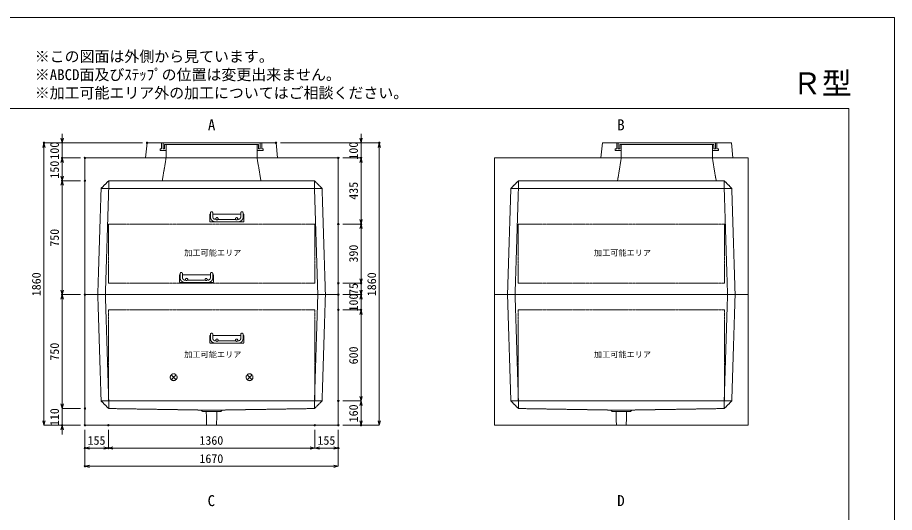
# Model space of a CAD drawing. Units: millimetres, scale not verified. Extents: x -4455 to 4455, y -3150 to 3150.
# Drawn here: x -1324 to 4455, y -109 to 3150 of the extents above; entities that cross this region are included whole.
import ezdxf
from ezdxf.enums import TextEntityAlignment as Align

# ---------------------------------------------------------------- set-up
doc = ezdxf.new("R2010")
doc.units = ezdxf.units.MM
doc.header["$LTSCALE"] = 20
doc.header["$PDMODE"] = 32
doc.header["$PDSIZE"] = 10
doc.linetypes.add('LONG_DASHED1', pattern=[7, 6, -1])
doc.linetypes.add('LONG_DOUBLE_CHAIN', pattern=[21.8, 18, -1, 0.6, -0.6, 0.6, -1])
for name, color, linetype, lineweight in [('0-0_D-TTL', 7, 'Continuous', 9), ('0-1_Defpoints', 7, 'Continuous', 9), ('0-3_D-TTL-TXT', 7, 'Continuous', 9), ('0-4_D-STR-TXT', 7, 'Continuous', 9), ('0-5_D-STR-DIM', 3, 'Continuous', 9), ('0-6_0', 7, 'Continuous', 9), ('0-7_D-STR', 7, 'LONG_DASHED1', 9), ('0-9_D-STR-STR5', 1, 'LONG_DOUBLE_CHAIN', 9), ('0-A_D-STR-STR4', 134, 'LONG_DASHED1', 9), ('0-B_D-STR-STR3', 2, 'LONG_DASHED1', 9)]:
    doc.layers.add(name, color=color, linetype=linetype, lineweight=lineweight)
doc.styles.add('ＭＳ ゴシック', font='')
doc.styles.get('ＭＳ ゴシック').set_extended_font_data('MS Gothic')

# ---------------------------------------------------------------- blocks, each defined once
blk = doc.blocks.new('A$C4DE05FD1')
at = {"layer": '0-0_D-TTL', "color": 134}
for p, q in [((4000, 76000), (114800, 76000)), ((114800, 76000), (114800, 4000))]:
    blk.add_line(p, q, dxfattribs=at)
at = {"layer": '0-1_Defpoints', "color": 134}
for p, q in [((0, 84000), (118800, 84000)), ((118800, 84000), (118800, 0))]:
    blk.add_line(p, q, dxfattribs=at)
at = {"layer": '0-3_D-TTL-TXT', "style": 'ＭＳ ゴシック'}
for s, p in [('※この図面は外側から見ています。', (43260.9, 79815.7)), ('※ABCD面及びｽﾃｯﾌﾟの位置は変更出来ません。', (43260.9, 78215.7)), ('※加工可能エリア外の加工についてはご相談ください。', (43260.9, 76615.7))]:
    blk.add_text(s, height=962.2, dxfattribs=at).set_placement(p, align=Align.BOTTOM_LEFT)
blk = doc.blocks.new('_Open30')
at = {"layer": '0-6_0'}
blk.add_line((0, 0), (-20, 0), dxfattribs=at)
blk.add_lwpolyline([(-20, 5.36), (0, 0), (-20, -5.36)], dxfattribs=at)
blk = doc.blocks.new('A$C31CA379A')
at = {"layer": '0-4_D-STR-TXT', "style": 'ＭＳ ゴシック'}
for s, p in [('A', (-325.9, -2190.5)), ('B', (35638.6, -2190.5)), ('C', (-351.4, -35190.5)), ('D', (35638.6, -35190.5))]:
    blk.add_text(s, height=962.2, dxfattribs=at).set_placement(p, align=Align.BOTTOM_LEFT)
blk = doc.blocks.new('A$C4A6E2F42')
at = {"layer": '0-7_D-STR', "linetype": 'Continuous'}
for p, q in [((-16700, -17200), (-16700, 0)), ((-16700, 0), (16700, 0)), ((16700, -17200), (16700, 0)), ((-16700, -17200), (16700, -17200))]:
    blk.add_line(p, q, dxfattribs=at)
at = {"layer": '0-7_D-STR'}
for p, q in [((-15000, 0), (-14560, -14000)), ((-14000, 0), (-13560, -14000)), ((14000, 0), (13560, -14000)), ((15000, 0), (14560, -14000)), ((-13560, -15000), (-14560, -14000)), ((-14560, -14000), (14560, -14000)), ((-13560, -15000), (-13560, -14000)), ((-13560, -15000), (-1400, -15200)), ((13560, -15000), (1400, -15200)), ((13560, -15000), (14560, -14000)), ((13560, -15000), (13560, -14000)), ((1400, -15200), (-1400, -15200)), ((-1200, -15380), (-1400, -15200)), ((1200, -15380), (-1200, -15380)), ((-646.9, -17200), (-705, -15380)), ((646.9, -17200), (705, -15380)), ((1200, -15380), (1400, -15200))]:
    blk.add_line(p, q, dxfattribs=at)
at = {"layer": '0-9_D-STR-STR5'}
for points in [[(13600, -2000), (-13600, -2000), (-13600, -14000)], [(13600, -2000), (13600, -14000), (-13600, -14000)]]:
    blk.add_lwpolyline(points, dxfattribs=at)
blk = doc.blocks.new('A$C019679C0')
at = {"layer": '0-7_D-STR', "linetype": 'Continuous'}
for p, q in [((-8700, 0), (-8500, 2000)), ((8500, 2000), (-8500, 2000)), ((8700, 0), (8500, 2000)), ((-8700, 0), (8700, 0))]:
    blk.add_line(p, q, dxfattribs=at)
at = {"layer": '0-7_D-STR'}
for p, q in [((-6000, 0), (-6000, 1800)), ((6000, 1800), (6000, 0))]:
    blk.add_line(p, q, dxfattribs=at)
at = {"layer": '0-A_D-STR-STR4'}
for points in [[(-6600, 2000), (-6600, 1200), (-6800, 1200), (-6800, 1000), (-6000, 1000)], [(-6000, 1800), (-6200, 1800), (-6200, 1200), (-6400, 1200), (-6400, 2000)], [(-6000, 1800), (6000, 1800), (6200, 1800)], [(6600, 2000), (6600, 1200), (6800, 1200), (6800, 1000), (6000, 1000)], [(6200, 1800), (6200, 1200), (6400, 1200), (6400, 2000)]]:
    blk.add_lwpolyline(points, dxfattribs=at)
blk = doc.blocks.new('A$C172202B4')
at = {"layer": '0-B_D-STR-STR3'}
for p, q in [((-2240, 0), (-2160, 0)), ((-2240, 0), (-2240, -1000)), ((-2160, 160), (-2160, 0)), ((-2160, 0), (-2160, -360)), ((-1840, 0), (-1840, 160)), ((-1840, 0), (1840, 0)), ((-1840, 0), (-1840, -360)), ((1840, 160), (1840, 0)), ((1840, 0), (1840, -360)), ((2160, 0), (2240, 0)), ((2240, 0), (2240, -1000)), ((-2240, -1000), (2240, -1000)), ((-1086, -680), (1086, -680))]:
    blk.add_line(p, q, dxfattribs=at)
blk.add_lwpolyline([(2160, 160), (2160, 0), (2160, -360)], dxfattribs=at)
for centre in [(-1290, -600), (1290, -600)]:
    blk.add_circle(centre, 150, dxfattribs=at)
for centre, radius, start, end in [((-2000, 160), 160, 0, 180), ((2000, 160), 160, 0, 180), ((-1520, -360), 640, 180, 190.7), ((-1520, -360), 640, 191.4, 217.6), ((-1520, -360), 640, 217.6, 270), ((-1520, -360), 320, 180, 201.9), ((-1520, -360), 320, 201.9, 223.8), ((-1520, -360), 320, 223.8, 270), ((1520, -360), 320, 270, 0), ((1520, -360), 640, 270, 323.3), ((1520, -360), 640, 323.3, 342.6), ((1520, -360), 640, 342.6, 0)]:
    blk.add_arc(centre, radius, start, end, dxfattribs=at)
blk = doc.blocks.new('A$C0da8f2f0')
at = {"layer": '0-7_D-STR', "linetype": 'Continuous'}
for p, q in [((-16700, 18000), (16700, 18000)), ((-16700, 0), (-16700, 18000)), ((16700, 18000), (16700, 0)), ((-16700, 0), (16700, 0))]:
    blk.add_line(p, q, dxfattribs=at)
at = {"layer": '0-7_D-STR'}
for p, q in [((-6000, 18000), (-6500, 15000)), ((6000, 18000), (6500, 15000)), ((-15000, 0), (-14560, 14000)), ((-13560, 15000), (-14560, 14000)), ((14560, 14000), (-14560, 14000)), ((-14000, 0), (-13560, 14000)), ((13560, 15000), (-13560, 15000)), ((-13560, 15000), (-13560, 14000)), ((13560, 15000), (14560, 14000)), ((13560, 15000), (13560, 14000)), ((14000, 0), (13560, 14000)), ((15000, 0), (14560, 14000))]:
    blk.add_line(p, q, dxfattribs=at)
at = {"layer": '0-9_D-STR-STR5'}
for p, q in [((-13600, 9300), (-13600, 1500)), ((13600, 9300), (-13600, 9300))]:
    blk.add_line(p, q, dxfattribs=at)
blk.add_lwpolyline([(13600, 9300), (13600, 1500), (-13600, 1500)], dxfattribs=at)
blk = doc.blocks.new('A$Ce711ed15')
at = {"layer": '0-7_D-STR', "linetype": 'Continuous'}
for p, q in [((-16700, 18000), (16700, 18000)), ((-16700, 0), (-16700, 18000)), ((16700, 18000), (16700, 0)), ((-16700, 0), (16700, 0))]:
    blk.add_line(p, q, dxfattribs=at)
at = {"layer": '0-7_D-STR'}
for p, q in [((0, 18000), (-500, 15000)), ((12000, 18000), (12500, 15000)), ((-15000, 0), (-14560, 14000)), ((-13560, 15000), (-14560, 14000)), ((14560, 14000), (-14560, 14000)), ((-14000, 0), (-13560, 14000)), ((13560, 15000), (-13560, 15000)), ((-13560, 15000), (-13560, 14000)), ((13560, 15000), (14560, 14000)), ((13560, 15000), (13560, 14000)), ((14000, 0), (13560, 14000)), ((15000, 0), (14560, 14000))]:
    blk.add_line(p, q, dxfattribs=at)
at = {"layer": '0-9_D-STR-STR5'}
for p, q in [((-13600, 9300), (-13600, 1500)), ((13600, 9300), (-13600, 9300))]:
    blk.add_line(p, q, dxfattribs=at)
blk.add_lwpolyline([(13600, 9300), (13600, 1500), (-13600, 1500)], dxfattribs=at)
blk = doc.blocks.new('A$C1C640AAB')
at = {"layer": '0-9_D-STR-STR5'}
for p, q in [((-318.2, -318.2), (318.2, 318.2)), ((-318.2, 318.2), (318.2, -318.2))]:
    blk.add_line(p, q, dxfattribs=at)
blk.add_circle((0, 0), 450, dxfattribs=at)
blk = doc.blocks.new('A$C18d525a9')
at = {"layer": '0-7_D-STR'}
blk.add_blockref('A$C4A6E2F42', (0, 0), dxfattribs=at)
at = {"layer": '0-9_D-STR-STR5'}
for p in [(-5000, -10880), (5000, -10880)]:
    blk.add_blockref('A$C1C640AAB', p, dxfattribs=at)

msp = doc.modelspace()

# ---------------------------------------------------------------- linework, layer by layer
at = {"layer": '0-1_Defpoints'}
for p in [(-1150, 2325), (-470, 2325), (380, 2325), (1060, 2325), (-1030, 2225), (-880, 2225), (790, 2225), (790, 2225), (940, 2225), (-1030, 2075), (-880, 2075), (790, 1790), (940, 1790), (790, 1400), (790, 1400), (940, 1400), (-1030, 1325), (-880, 1325), (790, 1325), (790, 1325), (940, 1325), (790, 1225), (790, 1225), (940, 1225), (-880, 575), (790, 625), (790, 625), (-1030, 465), (-880, 465), (-880, 465), (-725, 465), (635, 465), (790, 465), (790, 465), (790, 465), (940, 465), (-880, 315), (-725, 315), (790, 315), (-880, 195)]:
    msp.add_point(p, dxfattribs=at)
at = {"layer": '0-5_D-STR-DIM'}
for p, q in [((-1030, 2355), (-1030, 2385)), ((940, 2355), (940, 2385)), ((-500, 2325), (-1150, 2325)), ((-500, 2325), (-1030, 2325)), ((-1030, 2325), (-1030, 2225)), ((410, 2325), (1060, 2325)), ((410, 2325), (940, 2325)), ((940, 2325), (940, 2225)), ((-1150, 495), (-1150, 2295)), ((1060, 495), (1060, 2295)), ((-910, 2225), (-1030, 2225)), ((-910, 2225), (-1030, 2225)), ((820, 2225), (940, 2225)), ((820, 2225), (940, 2225)), ((-1030, 2195), (-1030, 2105)), ((-1030, 2195), (-1030, 2165)), ((940, 2195), (940, 1820)), ((940, 2195), (940, 2165)), ((-910, 2075), (-1030, 2075)), ((-910, 2075), (-1030, 2075)), ((-1030, 1355), (-1030, 2045)), ((820, 1790), (940, 1790)), ((820, 1790), (940, 1790)), ((940, 1430), (940, 1760)), ((940, 1430), (940, 1460)), ((820, 1400), (940, 1400)), ((820, 1400), (940, 1400)), ((940, 1325), (940, 1400)), ((940, 1355), (940, 1385)), ((-910, 1325), (-1030, 1325)), ((-910, 1325), (-1030, 1325)), ((-1030, 605), (-1030, 1295)), ((820, 1325), (940, 1325)), ((820, 1325), (940, 1325)), ((940, 1225), (940, 1325)), ((940, 1295), (940, 1265)), ((820, 1225), (940, 1225)), ((820, 1225), (940, 1225)), ((940, 1195), (940, 1165)), ((940, 655), (940, 1195)), ((-1030, 605), (-1030, 635)), ((820, 625), (940, 625)), ((820, 625), (940, 625)), ((940, 595), (940, 495)), ((-910, 575), (-1030, 575)), ((-910, 575), (-1030, 575)), ((-1030, 575), (-1030, 465)), ((-910, 465), (-1150, 465)), ((-910, 465), (-1030, 465)), ((820, 465), (940, 465)), ((820, 465), (1060, 465)), ((-1030, 435), (-1030, 405)), ((-880, 435), (-880, 195)), ((-880, 435), (-880, 315)), ((-725, 435), (-725, 315)), ((-725, 435), (-725, 315)), ((635, 435), (635, 315)), ((635, 435), (635, 315)), ((790, 435), (790, 315)), ((790, 435), (790, 195)), ((-755, 315), (-850, 315)), ((605, 315), (-695, 315)), ((665, 315), (760, 315)), ((760, 195), (-850, 195))]:
    msp.add_line(p, q, dxfattribs=at)

# ---------------------------------------------------------------- block references
at = {"layer": '0-0_D-TTL', "xscale": 0.075, "yscale": 0.075}
msp.add_blockref('A$C4DE05FD1', (-4455, -3150), dxfattribs=at)
at = {"layer": '0-4_D-STR-TXT', "xscale": 0.075, "yscale": 0.075}
msp.add_blockref('A$C31CA379A', (-45, 2550), dxfattribs=at)
at = {"layer": '0-5_D-STR-DIM', "xscale": 1.5, "yscale": 1.5}
for p, rotation in [((-1150, 2325), 90), ((-1030, 2325), 270), ((940, 2325), 270), ((1060, 2325), 90), ((-1030, 2225), 90), ((-1030, 2225), 90), ((940, 2225), 90), ((940, 2225), 90), ((-1030, 2075), 270), ((-1030, 2075), 90), ((940, 1790), 270), ((940, 1790), 90), ((940, 1400), 270), ((940, 1400), 270), ((-1030, 1325), 270), ((940, 1325), 270), ((-1030, 1325), 90), ((940, 1325), 90), ((940, 1225), 90), ((940, 1225), 90), ((940, 625), 270), ((-1030, 575), 270), ((-1030, 575), 270), ((940, 625), 90), ((-1150, 465), 270), ((-1030, 465), 90), ((940, 465), 270), ((1060, 465), 270), ((-880, 315), 180), ((-725, 315), 180), ((635, 315), 180), ((-880, 195), 180)]:
    msp.add_blockref('_Open30', p, dxfattribs=dict(at, rotation=rotation))
for p in [(-725, 315), (635, 315), (790, 315), (790, 195)]:
    msp.add_blockref('_Open30', p, dxfattribs=at)
at = {"layer": '0-7_D-STR', "xscale": 0.05, "yscale": 0.05}
for name, p in [('A$C019679C0', (-45, 2225)), ('A$C019679C0', (2955, 2225)), ('A$C0da8f2f0', (-45, 1325)), ('A$Ce711ed15', (2655, 1325)), ('A$C18d525a9', (-45, 1325)), ('A$C4A6E2F42', (2655, 1325))]:
    msp.add_blockref(name, p, dxfattribs=at)
at = {"layer": '0-B_D-STR-STR3', "yscale": 0.05}
for p, xscale in [((55, 1855), -0.05), ((-145, 1455), 0.05), ((55, 1055), -0.05)]:
    msp.add_blockref('A$C172202B4', p, dxfattribs=dict(at, xscale=xscale))

# ---------------------------------------------------------------- texts
at = {"layer": '0-3_D-TTL-TXT', "style": 'ＭＳ ゴシック'}
msp.add_text('Ｒ型', height=144.3, dxfattribs=at).set_placement((3779.41, 2601.82), align=Align.BOTTOM_LEFT)
at = {"layer": '0-5_D-STR-DIM', "style": 'ＭＳ ゴシック'}
for s, p in [('100', (-1033.9, 2214.22)), ('100', (936.1, 2214.22)), ('150', (-1033.9, 2089.22)), ('435', (936.1, 1950.08)), ('750', (-1033.9, 1640.6)), ('390', (936.1, 1536.35)), ('1860', (-1153.9, 1314.72)), ('1860', (1056.1, 1314.72)), ('75', (936.1, 1323.38)), ('100', (936.1, 1214.22)), ('750', (-1033.9, 890.6)), ('600', (936.1, 865.9)), ('160', (936.1, 484.22)), ('110', (-1033.9, 459.22))]:
    msp.add_text(s, height=57.77, rotation=90, dxfattribs=at).set_placement(p, align=Align.BOTTOM_LEFT)
for s, p in [('155', (-862.5, 318.9)), ('1360', (-125.28, 318.9)), ('155', (652.5, 318.9)), ('1670', (-125.28, 198.9))]:
    msp.add_text(s, height=57.77, dxfattribs=at).set_placement(p, align=Align.BOTTOM_LEFT)
at = {"layer": '0-9_D-STR-STR5', "style": 'ＭＳ ゴシック'}
for p in [(-225.48, 1569.75), (2474.52, 1569.75), (-225.48, 899.75), (2474.52, 899.75)]:
    msp.add_text('加工可能エリア', height=38.42, dxfattribs=at).set_placement(p, align=Align.BOTTOM_LEFT)

doc.saveas('drawing.dxf')
